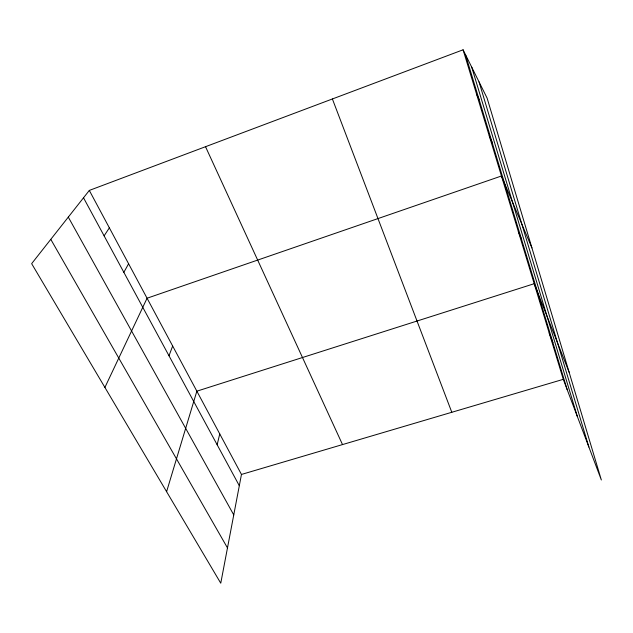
<?xml version="1.0" encoding="UTF-8"?>
<svg xmlns="http://www.w3.org/2000/svg" width="633" height="633" viewBox="0 0 633 633"><rect width="100%" height="100%" fill="white"/><g stroke="black" fill="none" stroke-linecap="round" stroke-linejoin="round"><path stroke-width="0.95" d="M89.316 190.422L241.458 474.449L220.759 583.199L31.65 263.652L89.316 190.422L463.079 49.801L487.117 98.131L601.35 479.988L563.283 379.333L463.079 49.801M217.151 444.762L219.754 433.929M166.598 491.683L196.855 391.178L534.205 283.703L569.122 372.244M168.995 355.762L172.667 346.014M104.904 387.428L147.07 298.222L501.455 175.998L531.934 247.93M123.846 272.317L128.602 263.755M104.105 235.848L109.367 227.848M241.458 474.449L563.283 379.333M50.782 239.353L227.476 547.909M68.301 217.111L233.759 514.914M83.516 197.789L239.314 485.725M476.451 93.771L479.078 99.444M205.527 146.698L342.516 444.58M489.23 135.794L492.086 142.275M518.332 231.496L521.647 239.654M549.167 332.895L552.902 342.588M332.388 98.97L451.804 412.281M471.735 67.193L577.336 416.474M465.461 54.58L567.184 389.643M479.039 81.886L588.888 447.033"/></g></svg>
